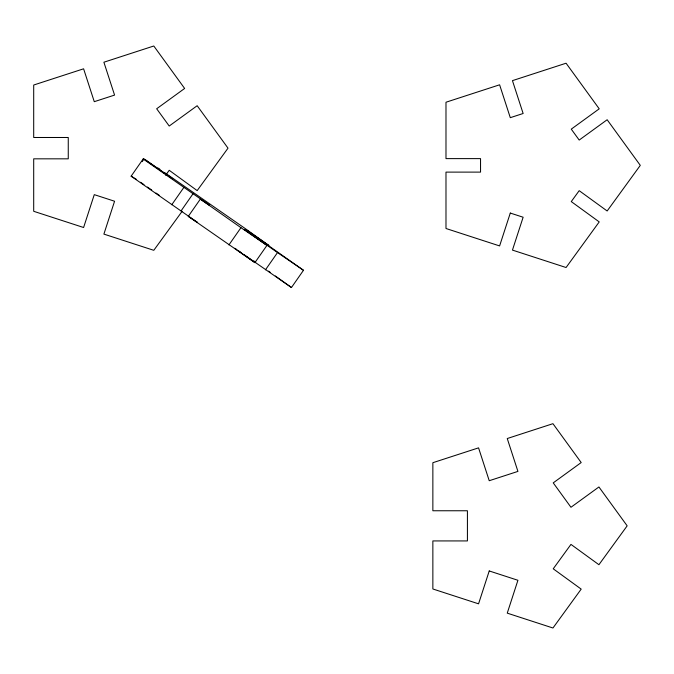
<?xml version="1.0" encoding="UTF-8"?>
<svg xmlns="http://www.w3.org/2000/svg" width="674" height="674" viewBox="0 0 674 674"><rect width="100%" height="100%" fill="white"/><g stroke="black" fill="none" stroke-linecap="round" stroke-linejoin="round"><path stroke-width="1.01" d="M143.158 158.963L209.622 205.284L200.33 199.125L188.299 216.354L197.592 222.513L131.127 176.192L143.158 158.963L144.017 159.03L172.704 178.837L145.23 159.654M142.214 161.617L144.017 159.03M171.769 204.744L183.8 187.515M181.062 210.903L193.093 193.665M228.933 244.906L240.963 227.677L266.946 245.387L254.915 262.616L188.299 216.354M265.48 269.811L277.511 252.582L303.485 270.291L291.454 287.52L243.727 254.427M165.627 175.223L169.216 170.295L197.17 190.607L228.014 148.162L197.17 105.717L169.216 126.03L156.671 108.767L184.634 88.454L153.79 46.001L103.889 62.219L114.572 95.085L94.276 101.681L83.601 68.807L33.7 85.025L33.7 137.488L68.259 137.488L68.259 158.828L33.7 158.828L33.7 211.299L83.601 227.509L94.276 194.643L114.572 201.24L103.889 234.105L153.79 250.315L182.165 211.265M131.127 176.192L136.283 179.259M234.763 248.293L236.389 249.397M238.832 251.065L241.267 252.725M253.955 261.007L255.673 262.194M158.095 168.053L159.814 169.241M164.962 172.814L244.317 227.922L268.901 245.521L245.648 229.497L303.485 270.291M140.571 182.258L144.009 184.651M147.446 187.052L151.734 190.051M156.031 193.05L159.46 195.443M200.33 199.125L240.963 227.677M277.511 252.582L244.359 229.396L266.946 245.387M234.838 248.403L254.915 262.616M268.564 271.133L270.266 272.347M275.346 275.986L291.454 287.52M510.294 213.06L499.611 245.926L445.986 228.503L445.986 172.114L480.545 172.114L480.545 158.617L445.986 158.617L445.986 102.229L499.611 84.806L510.294 117.672L523.134 113.502L512.451 80.636L566.076 63.213L599.22 108.826L571.266 129.138L579.193 140.057L607.156 119.745L640.3 165.366L607.156 210.987L579.193 190.675L571.266 201.593L599.22 221.906L566.076 267.519L512.451 250.096L523.134 217.23L510.294 213.06M489.231 570.954L478.557 603.828L432.86 588.975L432.86 540.927L467.419 540.927L467.419 510.757L432.86 510.757L432.86 462.701L478.557 447.856L489.231 480.722L517.927 471.404L507.252 438.53L552.95 423.685L581.19 462.558L553.236 482.87L570.962 507.278L598.925 486.965L627.165 525.838L598.925 564.711L570.962 544.398L553.236 568.805L581.19 589.118L552.95 628L507.252 613.146L517.927 580.28L489.231 570.954"/></g></svg>
